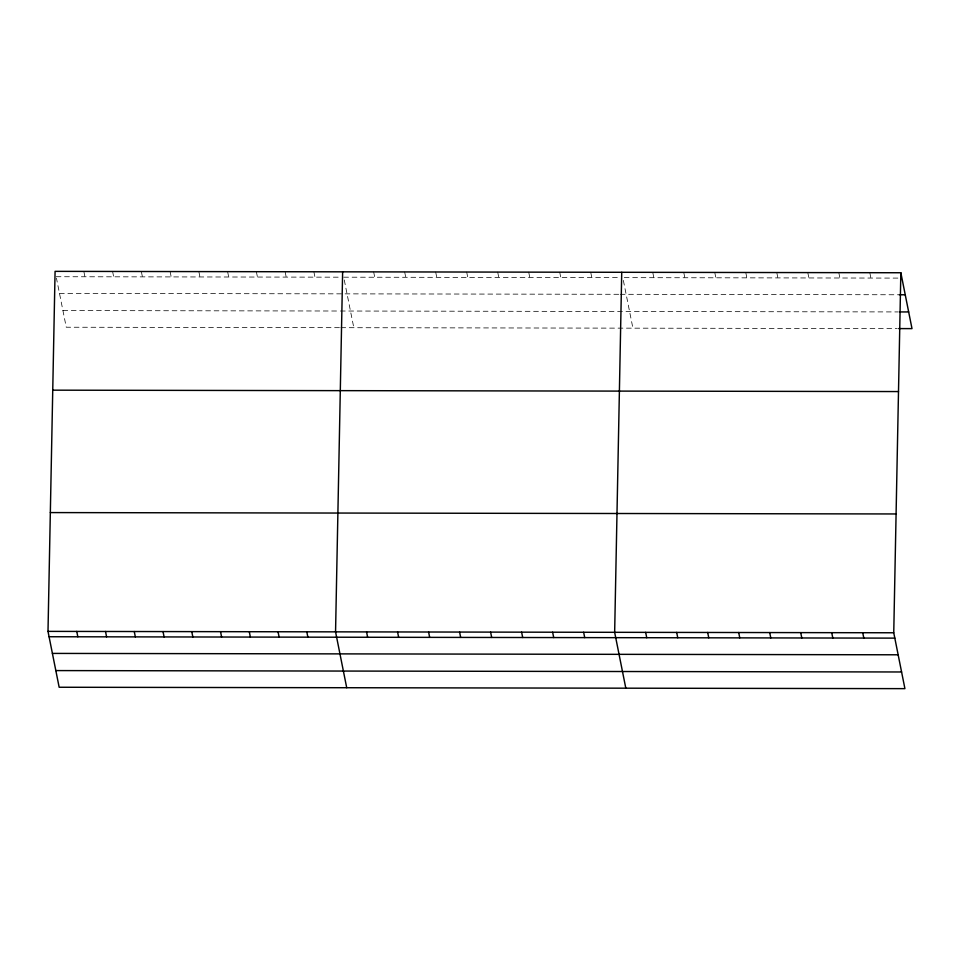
<?xml version="1.0" encoding="UTF-8"?>
<svg xmlns="http://www.w3.org/2000/svg" width="960" height="960" viewBox="0 0 960 960"><rect width="100%" height="100%" fill="white"/><g stroke="black" fill="none" stroke-linecap="round" stroke-linejoin="round"><path stroke-width="0.72" stroke-dasharray="4.8 3.6" d="M56.16 276.72L340.836 277.188M343.716 277.188L619.86 277.644M624.288 277.644L898.956 278.1M59.484 293.388L618.756 294.3M620.232 294.3L899.328 294.768M62.916 310.56L338.976 311.016M340.404 311.016L898.332 311.928M339.42 327.672L66.252 327.228L56.436 278.112M340.86 327.684L897.228 328.596M869.82 272.7L870.9 278.052M838.812 272.64L839.88 278.004M807.804 272.592L808.872 277.956M776.796 272.544L777.864 277.896M745.776 272.496L746.856 277.848M714.768 272.436L715.836 277.8M683.76 272.388L684.828 277.752M652.752 272.34L653.82 277.692M623.364 280.428L632.904 328.152M590.724 272.232L591.792 277.596M559.716 272.184L560.784 277.548M528.708 272.136L529.776 277.5M497.7 272.088L498.768 277.44M466.68 272.04L467.748 277.392M435.672 271.98L436.74 277.344M404.664 271.932L405.732 277.296M373.656 271.884L374.724 277.236M344.268 279.972L353.808 327.696M313.884 271.788L314.952 277.14M285.132 271.74L286.2 277.092M256.368 271.692L257.448 277.044M227.616 271.644L228.684 276.996M198.864 271.596L199.932 276.948M170.112 271.548L171.18 276.912M141.348 271.5L142.416 276.864M112.596 271.452L113.664 276.816M83.844 271.404L84.912 276.768"/><path stroke-width="1.44" d="M900.84 272.748L893.748 632.772L904.92 688.644L59.16 687.252L48 631.38L55.08 271.356L900.84 272.748L912 328.62L898.704 328.596M342.636 271.836L335.556 631.86L346.716 687.72M621.732 272.292L614.652 632.316L625.812 688.188M899.328 294.768L905.232 294.768M899.808 311.928L908.664 311.952M52.752 390.168L898.5 391.56M50.34 512.58L896.088 513.96M48 631.38L893.748 632.772M49.068 636.744L894.828 638.124M52.404 653.412L898.152 654.792M55.836 670.584L901.584 671.976M862.74 632.724L863.808 638.076M831.732 632.664L832.8 638.028M800.724 632.616L801.792 637.98M769.704 632.568L770.784 637.932M738.696 632.52L739.764 637.872M707.688 632.472L708.756 637.824M676.68 632.412L677.748 637.776M645.66 632.364L646.74 637.728M583.644 632.268L584.712 637.62M552.636 632.208L553.704 637.572M521.616 632.16L522.696 637.524M490.608 632.112L491.676 637.464M459.6 632.064L460.668 637.416M428.592 632.004L429.66 637.368M397.572 631.956L398.652 637.32M366.564 631.908L367.632 637.26M306.804 631.812L307.872 637.164M278.04 631.764L279.12 637.116M249.288 631.716L250.356 637.068M220.536 631.668L221.604 637.02M191.772 631.62L192.852 636.984M163.02 631.572L164.088 636.936M134.268 631.524L135.336 636.888M105.516 631.476L106.584 636.84M76.752 631.428L77.832 636.792"/></g></svg>
